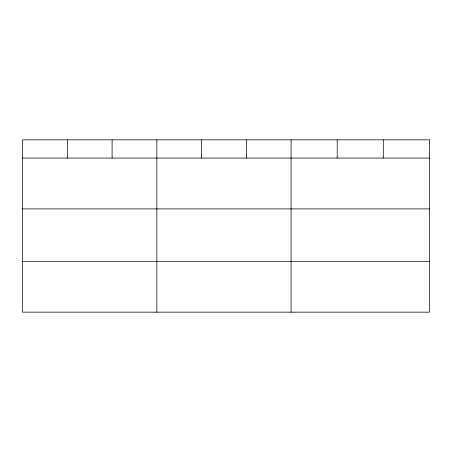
<?xml version="1.0" encoding="UTF-8"?>
<svg xmlns="http://www.w3.org/2000/svg" width="452" height="452" viewBox="0 0 452 452"><rect width="100%" height="100%" fill="white"/><g stroke="black" fill="none" stroke-linecap="round" stroke-linejoin="round"><path stroke-width="0.68" d="M22.6 158.053L429.4 158.053M22.6 208.909L429.4 208.909M22.6 261.307L429.4 261.307M383.296 139.837L383.296 158.053M337.192 139.837L337.192 158.053M291.088 139.837L291.088 312.162M246.34 139.837L246.34 158.053M201.592 139.837L201.592 158.053M156.844 139.837L156.844 312.162M112.096 139.837L112.096 158.053M67.348 139.837L67.348 158.053M429.4 139.837L22.6 139.837L22.6 312.162L429.4 312.162L429.4 139.837"/></g></svg>
